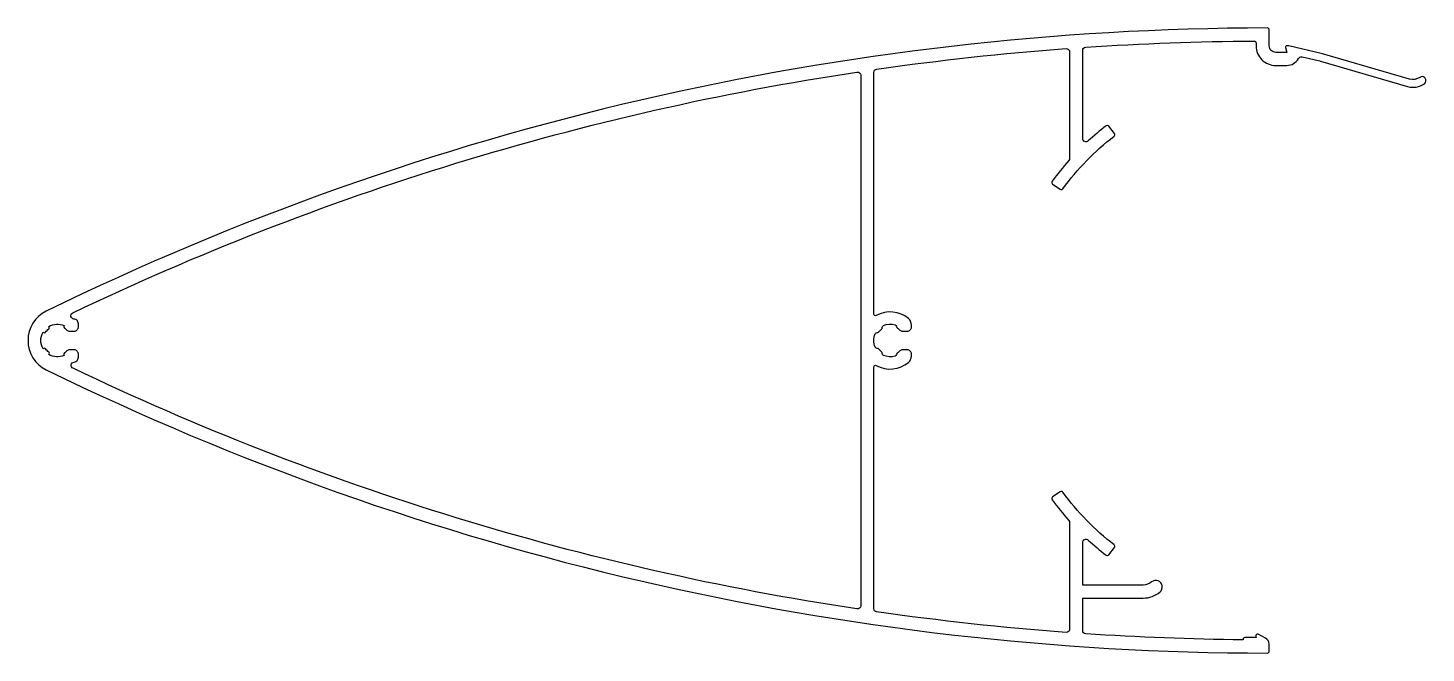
# Model space of a CAD drawing. Extents: x 609 to 823, y 624 to 720.
import ezdxf

# ---------------------------------------------------------------- set-up
doc = ezdxf.new("R2010")
doc.units = 0
doc.layers.get('0').update_dxf_attribs({"linetype": 'CONTINUOUS'})
doc.layers.add('KASET', color=60, linetype='CONTINUOUS')

msp = doc.modelspace()

# ---------------------------------------------------------------- linework, layer by layer
msp.add_lwpolyline([(611.56, 673.54, 0.460212), (611.94, 673.57, -0.077384), (612.41, 674.05, 0.460212), (612.44, 674.42), (612.44, 674.43, -0.247116), (614.76, 674.55), (614.73, 674.48, 0.384431), (614.83, 674.16, -0.052174), (615.19, 673.88, 0.189103), (615.62, 673.72), (616.33, 673.72, 0.414214), (616.95, 674.34), (616.95, 674.68, 0.454075), (616.28, 675.56, -0.771512), (616.1, 676.51, -0.074256), (736.1, 713.35, -0.458741), (736.68, 712.85), (736.68, 631.7, -0.458741), (736.1, 631.21, -0.074233), (616.14, 668.03, -0.746607), (616.29, 668.98, 0.424357), (616.95, 669.88), (616.95, 670.22, 0.414214), (616.33, 670.84), (615.62, 670.84, 0.189103), (615.19, 670.68, -0.052174), (614.83, 670.4, 0.384431), (614.73, 670.08), (614.76, 670.01, -0.247116), (612.44, 670.13), (612.44, 670.13, 0.460212), (612.41, 670.51, -0.077384), (611.94, 670.99, 0.460212), (611.56, 671.02), (611.55, 671.01, -0.272842), (611.55, 673.55)], format="xyb", close=True)
at = {"layer": 'KASET', "color": 0}
msp.add_lwpolyline([(807.02, 715.01), (820.34, 711.13, 0.230584), (822.93, 711.57, 1), (822.23, 712.54, -0.230584), (820.67, 712.28), (807.35, 716.16), (802.18, 717.36), (801.88, 717.36, 0.496567), (801.68, 717.1), (801.88, 716.36), (800.18, 716.36, -0.414214), (799.18, 717.36), (799.18, 719.79, 0.4146), (798.88, 720.09, 0.113753), (612.05, 676.77, 0.624452), (612.05, 667.79, 0.113753), (798.88, 624.46, 0.414601), (799.18, 624.76), (799.18, 625.83, 0.291474), (798.6, 626.74), (797.48, 627.34, 0.58942), (797.11, 627.07), (797.18, 626.82), (795.43, 626.82, 0.414214), (795.18, 626.57), (795.18, 626.49, -0.014172), (771.11, 627.41, -0.394805), (770.64, 627.91), (770.64, 632.87), (779.89, 632.87, 0.176752), (782.47, 633.81, 1), (781.18, 635.34, -0.17685), (779.89, 634.87), (770.64, 634.87), (770.64, 641.38, -0.652427), (771.48, 641.75, 0.021707), (774.23, 639.44, 0.414777), (774.65, 639.5), (775.5, 640.61, 0.41363), (775.45, 641.03, -0.07171), (767.6, 649.08, 0.409491), (767.18, 649.15), (766.04, 648.34, 0.41879), (765.97, 647.92, 0.024533), (768.52, 644.76, -0.183839), (768.64, 644.43), (768.64, 628.12, -0.435999), (768.11, 627.62, -0.017165), (739.11, 630.77, -0.373079), (738.68, 631.26), (738.68, 668.24, -0.572183), (739.05, 668.46, 0.309993), (743.98, 668.92, 0.222691), (744.43, 669.88), (744.43, 670.22, 0.414214), (743.8, 670.84), (743.09, 670.84, 0.189103), (742.67, 670.68, -0.055668), (742.28, 670.39, 0.245183), (742.13, 670.15, -0.305876), (741.92, 669.89, -0.184118), (740.14, 670.01, -0.305876), (739.96, 670.29, 0.245183), (739.85, 670.54, -0.065608), (739.44, 670.95, 0.245183), (739.19, 671.07, -0.305876), (738.9, 671.24, -0.217732), (738.9, 673.32, -0.305876), (739.19, 673.49, 0.245183), (739.44, 673.61, -0.065608), (739.85, 674.02, 0.245183), (739.96, 674.27, -0.305876), (740.14, 674.55, -0.184118), (741.92, 674.67, -0.305876), (742.13, 674.41, 0.245183), (742.28, 674.17, -0.055668), (742.67, 673.88, 0.189103), (743.09, 673.72), (743.8, 673.72, 0.414214), (744.43, 674.34), (744.43, 674.68, 0.222691), (743.98, 675.64, 0.309993), (739.05, 676.1, -0.572183), (738.68, 676.32), (738.68, 713.3, -0.373079), (739.11, 713.79, -0.017165), (768.11, 716.94, -0.435998), (768.64, 716.44), (768.64, 700.13, -0.183839), (768.52, 699.8, 0.024533), (765.97, 696.64, 0.41879), (766.04, 696.22), (767.18, 695.41, 0.409491), (767.6, 695.48, -0.07171), (775.45, 703.53, 0.41363), (775.5, 703.95), (774.65, 705.06, 0.414777), (774.23, 705.12, 0.021707), (771.48, 702.81, -0.652427), (770.64, 703.18), (770.64, 716.65, -0.394805), (771.11, 717.15, -0.015171), (796.87, 718.09, -0.415983), (797.18, 717.79), (797.18, 717.36, 0.414214), (800.18, 714.36), (801.88, 714.36, 0.275905), (803.64, 715.41, -0.337984), (804.2, 715.66), (807.11, 714.99)], format="xyb", dxfattribs=at)

doc.saveas('drawing.dxf')
